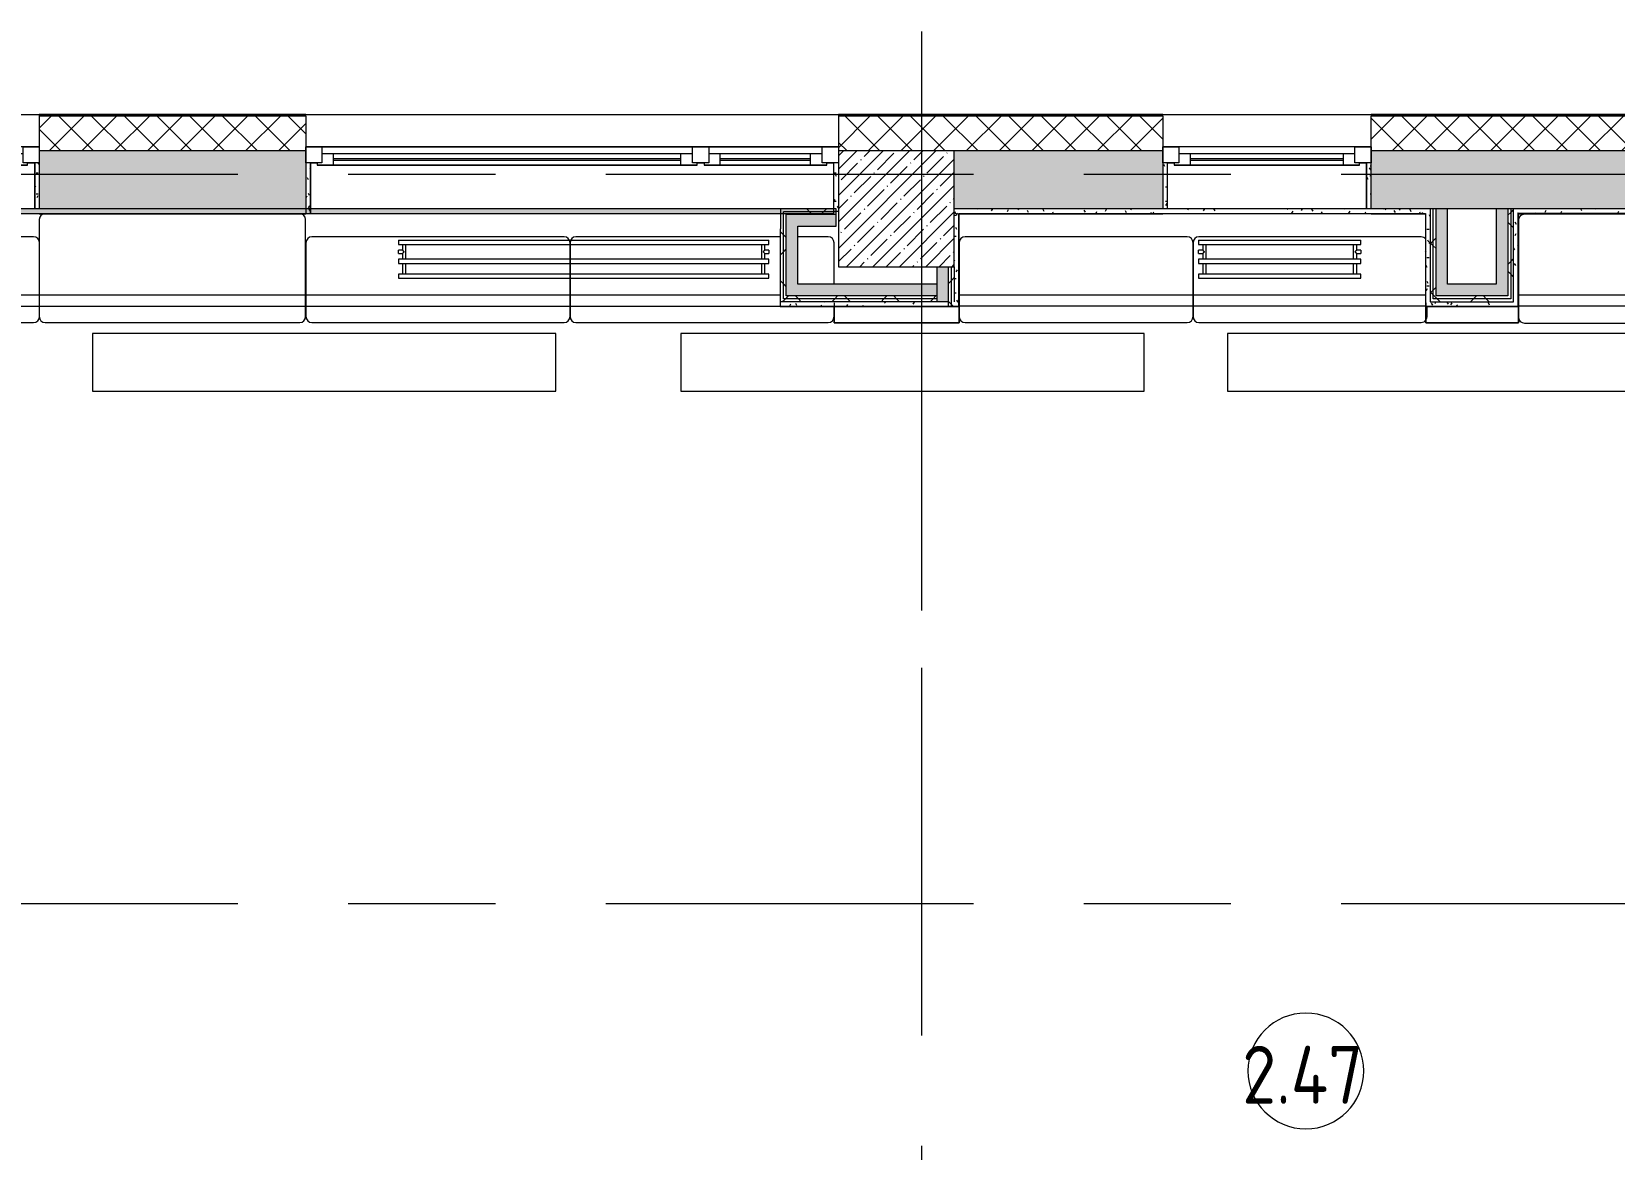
# Model space of a CAD drawing. Header units: millimetres. Extents: x 81609 to 272668, y -8553 to 29000.
# Drawn here: x 112117 to 118950, y 17088 to 21915 of the extents above; entities that cross this region are included whole.
import ezdxf

# ---------------------------------------------------------------- set-up
doc = ezdxf.new("R2010")
doc.units = ezdxf.units.MM
doc.linetypes.add('Осевая', pattern=[3175, 635, -476.25, 1587.5, -476.25])
for name, color, linetype, lineweight in [('A-AREA-IDEN', 7, 'Continuous', 9), ('A-GLAZ', 7, 'Continuous', 9), ('A-GLAZ-1', 7, 'Continuous', 13), ('A-WALL', 7, 'Continuous', 9), ('I-WALL', 7, 'Continuous', 9), ('M-EQPM', 7, 'Continuous', 9), ('S-COLS', 7, 'Continuous', 9), ('Оси', 7, 'Continuous', 9), ('Оси-2', 7, 'Осевая', 9)]:
    doc.layers.add(name, color=color, linetype=linetype, lineweight=lineweight)
for name, color, linetype, lineweight, true_color in [('A-WALL-1', 7, 'Continuous', 9, 0x3c3c3c), ('A-WALL-FNSH-1', 7, 'Continuous', 9, 0x3c3c3c), ('I-FURN-1', 7, 'Continuous', 9, 0xf0f0f0)]:
    doc.layers.add(name, color=color, linetype=linetype, lineweight=lineweight, true_color=true_color)
doc.styles.add('GOST Common_1', font='GOST_Common.ttf', dxfattribs={"width": 0.9, "height": 250})
pattern_1 = [(0, (0, 0), (121.92, 30.48), [10.058, -81.382, 10.058, -81.382, -487.68]), (0, (0, 0), (121.92, 30.48), [-182.88, 10.058, -172.822, 10.058, -81.382, -213.36]), (0, (0, 0), (121.92, 30.48), [-457.2, 10.058, -50.902, 10.058, -142.342]), (120, (45.72, 15.24), (-87.356454, 90.345817), [10.058, -81.382, 10.058, -81.382, -487.68]), (120, (45.72, 15.24), (-87.356454, 90.345817), [-182.88, 10.058, -172.822, 10.058, -81.382, -213.36]), (120, (45.72, 15.24), (-87.356454, 90.345817), [-457.2, 10.058, -50.902, 10.058, -142.342]), (240, (60.96, 76.2), (-34.563546, -120.825817), [10.058, -81.382, 10.058, -81.382, -487.68]), (240, (60.96, 76.2), (-34.563546, -120.825817), [-182.88, 10.058, -172.822, 10.058, -81.382, -213.36]), (240, (60.96, 76.2), (-34.563546, -120.825817), [-457.2, 10.058, -50.902, 10.058, -142.342])]
pattern_2 = [(45, (0, 0), (-106.06602, 106.06602), []), (135, (0, 0), (-106.06602, -106.06602), [])]

# ---------------------------------------------------------------- blocks, each defined once
blk = doc.blocks.new('120_Окно_СКБ_1Ст - 120_Окно_СКБ_1Ст 900х2500_h_ с форточкой-V1-План размещения напольных электротехнических лючков и розеток 2 этажа в осях 23-33')
at = {"layer": 'A-GLAZ'}
for p, q in [((450, -57), (-450, -57)), ((-429.6, -127), (-400, -127)), ((-330, -107), (330, -107)), ((330, -117), (-330, -117)), ((400, -127), (430.4, -127))]:
    blk.add_line(p, q, dxfattribs=at)
at = {"layer": 'A-GLAZ-1'}
for p, q in [((-450, -127), (-450, -57)), ((-450, -57), (-380, -57)), ((-380, -57), (-380, -127)), ((380, -127), (380, -57)), ((380, -57), (450, -57)), ((450, -57), (450, -127)), ((-380, -127), (-450, -127)), ((-380, -127), (-400, -127)), ((-400, -127), (-400, -137)), ((380, -87), (-380, -87)), ((-380, -87), (-380, -127)), ((-330, -137), (-330, -87)), ((330, -137), (330, -87)), ((380, -127), (380, -87)), ((450, -127), (380, -127)), ((400, -127), (380, -127)), ((400, -137), (400, -127)), ((-400, -137), (400, -137)), ((400, -137), (-400, -137))]:
    blk.add_line(p, q, dxfattribs=at)
blk = doc.blocks.new('120_Окно_СКБ_2Ст_Фрамуга сверху - 120_Окно_СКБ_2Ст_2300х2500_h_ ДОО-23103760-План размещения напольных электротехнических лючков и розеток 2 этажа в осях 23-33')
at = {"layer": 'A-GLAZ'}
for p, q in [((1150, -57), (-1150, -57)), ((-1080, -57), (1080, -57)), ((-1130, -127), (-1100, -127)), ((-1030, -107), (470, -107)), ((470, -117), (-1030, -117)), ((540, -127), (570, -127)), ((540, -127), (570, -127)), ((640, -107), (1030, -107)), ((1030, -117), (640, -117)), ((1100, -127), (1130, -127))]:
    blk.add_line(p, q, dxfattribs=at)
at = {"layer": 'A-GLAZ-1'}
for p, q in [((-1150, -127), (-1150, -57)), ((-1150, -57), (-1080, -57)), ((-1080, -57), (-1080, -127)), ((520, -127), (520, -57)), ((520, -57), (590, -57)), ((590, -57), (590, -127)), ((1080, -127), (1080, -57)), ((1080, -57), (1150, -57)), ((1150, -57), (1150, -127)), ((-1080, -127), (-1150, -127)), ((-1080, -127), (-1100, -127)), ((-1100, -127), (-1100, -137)), ((520, -87), (-1080, -87)), ((-1080, -87), (-1080, -127)), ((-1030, -137), (-1030, -87)), ((470, -137), (470, -87)), ((520, -127), (520, -87)), ((590, -127), (520, -127)), ((540, -127), (520, -127)), ((540, -137), (540, -127)), ((590, -127), (570, -127)), ((570, -127), (570, -137)), ((1080, -87), (590, -87)), ((590, -87), (590, -127)), ((640, -137), (640, -87)), ((1030, -137), (1030, -87)), ((1080, -127), (1080, -87)), ((1150, -127), (1080, -127)), ((1100, -127), (1080, -127)), ((1100, -137), (1100, -127)), ((-1100, -137), (540, -137)), ((540, -137), (-1100, -137)), ((570, -137), (1100, -137)), ((1100, -137), (570, -137))]:
    blk.add_line(p, q, dxfattribs=at)
blk = doc.blocks.new('120_Окно_СКБ_1Ст - 120_Окно_СКБ_1Ст 900х2500_h_ с форточкой-V8-План размещения напольных электротехнических лючков и розеток 2 этажа в осях 23-33')
at = {"layer": 'A-GLAZ'}
for p, q in [((450, -57), (-450, -57)), ((-430, -127), (-400, -127)), ((-330, -107), (330, -107)), ((330, -117), (-330, -117)), ((400, -127), (430, -127))]:
    blk.add_line(p, q, dxfattribs=at)
at = {"layer": 'A-GLAZ-1'}
for p, q in [((-450, -127), (-450, -57)), ((-450, -57), (-380, -57)), ((-380, -57), (-380, -127)), ((380, -127), (380, -57)), ((380, -57), (450, -57)), ((450, -57), (450, -127)), ((-380, -127), (-450, -127)), ((-380, -127), (-400, -127)), ((-400, -127), (-400, -137)), ((380, -87), (-380, -87)), ((-380, -87), (-380, -127)), ((-330, -137), (-330, -87)), ((330, -137), (330, -87)), ((380, -127), (380, -87)), ((450, -127), (380, -127)), ((400, -127), (380, -127)), ((400, -137), (400, -127)), ((-400, -137), (400, -137)), ((400, -137), (-400, -137))]:
    blk.add_line(p, q, dxfattribs=at)
blk = doc.blocks.new('BSC_Колонна _Прямоугольная - 500х500-23282985-План размещения напольных электротехнических лючков и розеток 2 этажа в осях 23-33')
at = {"layer": 'S-COLS'}
h = blk.add_hatch(dxfattribs=at)
h.set_pattern_fill('FP_31', color=256, style=0, pattern_type=2)
h.set_pattern_definition([(45, (-115850.45, -21150), (-57.024626, 57.024626), []), (45, (-115793.42, -21150), (-57.024626, 57.024626), [100.806, -20.161, 3.353, -16.808])])
h.paths.add_polyline_path([(-250, -250), (250, -250), (250, 250), (-250, 250)])
for p, q in [((250, 250), (-250, 250)), ((-250, 250), (-250, -250)), ((250, -250), (250, 250)), ((-250, -250), (250, -250))]:
    blk.add_line(p, q, dxfattribs=at)
blk = doc.blocks.new('Стол базовый прямоугольный - 5_7-26328560-План размещения напольных электротехнических лючков и розеток 2 этажа в осях 23-33')
at = {"layer": 'I-FURN-1'}
for p, q in [((1000, 125), (-1000, 125)), ((-1000, 125), (-1000, -125)), ((1000, -125), (1000, 125)), ((-1000, -125), (1000, -125))]:
    blk.add_line(p, q, dxfattribs=at)
blk = doc.blocks.new('radiator_prado_classic_z_tip_30_po exemplyaru - Classic Z Тип 30-300-31137165-План размещения напольных электротехнических лючков и розеток 2 этажа в осях 23-33')
at = {"layer": 'M-EQPM'}
for p, q in [((0, 228), (0, 210)), ((1600, 228), (0, 228)), ((0, 210), (1600, 210)), ((17.5, 210), (17.5, 164)), ((32.5, 164), (32.5, 210)), ((1567.5, 210), (1567.5, 164)), ((1582.5, 164), (1582.5, 210)), ((1600, 210), (1600, 228)), ((1600, 164), (0, 164)), ((0, 164), (0, 146)), ((0, 146), (1600, 146)), ((17.5, 146), (17.5, 121.5)), ((32.5, 82), (32.5, 146)), ((1567.5, 146), (1567.5, 82)), ((1582.5, 121.5), (1582.5, 146)), ((1600, 146), (1600, 164)), ((17.5, 121.5), (0, 121.5)), ((17.5, 121.5), (0, 121.5)), ((0, 121.5), (0, 121.2)), ((0, 106.5), (0, 121.5)), ((0, 121.2), (0, 121.2)), ((0, 106.8), (0, 106.5)), ((0, 106.8), (0, 106.8)), ((0, 106.5), (17.5, 106.5)), ((0, 106.5), (17.5, 106.5)), ((1600, 82), (0, 82)), ((0, 82), (0, 64)), ((17.5, 106.5), (17.5, 82)), ((1600, 121.5), (1582.5, 121.5)), ((1600, 121.5), (1582.5, 121.5)), ((1582.5, 82), (1582.5, 106.5)), ((1582.5, 106.5), (1600, 106.5)), ((1582.5, 106.5), (1600, 106.5)), ((1600, 121.5), (1600, 106.5)), ((1600, 121.2), (1600, 121.5)), ((1600, 121.5), (1600, 121.2)), ((1600, 121.2), (1600, 121.5)), ((1600, 106.5), (1600, 106.8)), ((1600, 106.8), (1600, 106.5)), ((1600, 106.5), (1600, 106.8)), ((1600, 64), (1600, 82)), ((1600, 64), (0, 64))]:
    blk.add_line(p, q, dxfattribs=at)
for points, knots in [([(25, 114), (24.5, 114.5), (23.6, 115.4), (22.4, 116.6), (21.6, 117.4), (21.1, 117.9), (20.8, 118.2), (20.5, 118.5), (20.2, 118.8), (19.8, 119.1), (19.6, 119.4), (19.3, 119.7), (19, 120), (18.7, 120.3), (18.5, 120.5), (18.3, 120.7), (18.1, 120.9), (17.9, 121.1), (17.8, 121.2), (17.7, 121.3), (17.5, 121.5), (17.5, 121.5), (17.5, 121.5)], [0, 0, 0, 0, 0.142857, 0.285714, 0.357143, 0.392857, 0.428571, 0.464286, 0.5, 0.535714, 0.571429, 0.607143, 0.642857, 0.678571, 0.714286, 0.75, 0.785714, 0.821429, 0.857143, 0.892857, 0.928571, 1, 1, 1, 1]), ([(17.5, 106.5), (17.5, 106.5), (17.5, 106.5), (17.7, 106.7), (17.8, 106.8), (17.9, 106.9), (18.1, 107.1), (18.3, 107.3), (18.5, 107.5), (18.7, 107.7), (19, 108), (19.3, 108.3), (19.6, 108.6), (19.8, 108.9), (20.3, 109.3), (20.7, 109.7), (21.1, 110.1), (21.6, 110.6), (22.4, 111.4), (23.6, 112.6), (24.5, 113.5), (25, 114)], [0, 0, 0, 0, 0.071429, 0.107143, 0.142857, 0.178571, 0.214286, 0.25, 0.285714, 0.321429, 0.357143, 0.392857, 0.428571, 0.464286, 0.5, 0.571429, 0.607143, 0.642857, 0.714286, 0.857143, 1, 1, 1, 1]), ([(1575, 114), (1575.5, 114.5), (1576.4, 115.4), (1577.6, 116.6), (1578.4, 117.4), (1578.9, 117.9), (1579.2, 118.2), (1579.5, 118.5), (1579.8, 118.8), (1580.1, 119.2), (1580.4, 119.4), (1580.7, 119.7), (1581, 120), (1581.3, 120.3), (1581.5, 120.5), (1581.7, 120.7), (1581.9, 120.9), (1582.1, 121.1), (1582.2, 121.2), (1582.3, 121.3), (1582.5, 121.5), (1582.5, 121.5), (1582.5, 121.5)], [0, 0, 0, 0, 0.142857, 0.285714, 0.357143, 0.392857, 0.428571, 0.464286, 0.5, 0.535714, 0.571429, 0.607143, 0.642857, 0.678571, 0.714286, 0.75, 0.785714, 0.821429, 0.857143, 0.892857, 0.928571, 1, 1, 1, 1]), ([(1582.5, 106.5), (1582.5, 106.5), (1582.5, 106.5), (1582.3, 106.7), (1582.2, 106.8), (1582.1, 106.9), (1581.9, 107.1), (1581.7, 107.3), (1581.5, 107.5), (1581.3, 107.7), (1581, 108), (1580.7, 108.3), (1580.4, 108.6), (1580.1, 108.8), (1579.7, 109.3), (1579.3, 109.7), (1578.9, 110.1), (1578.4, 110.6), (1577.6, 111.4), (1576.4, 112.6), (1575.5, 113.5), (1575, 114)], [0, 0, 0, 0, 0.071429, 0.107143, 0.142857, 0.178571, 0.214286, 0.25, 0.285714, 0.321429, 0.357143, 0.392857, 0.428571, 0.464286, 0.5, 0.571429, 0.607143, 0.642857, 0.714286, 0.857143, 1, 1, 1, 1])]:
    blk.add_open_spline(points, degree=3, knots=knots, dxfattribs=at)
blk = doc.blocks.new('radiator_prado_classic_z_tip_30_po exemplyaru - Classic Z Тип 30-300-31134001-План размещения напольных электротехнических лючков и розеток 2 этажа в осях 23-33')
at = {"layer": 'M-EQPM'}
for p, q in [((0, 228), (0, 210)), ((700, 228), (0, 228)), ((0, 210), (700, 210)), ((17.5, 210), (17.5, 164)), ((32.5, 164), (32.5, 210)), ((667.5, 210), (667.5, 164)), ((682.5, 164), (682.5, 210)), ((700, 210), (700, 228)), ((700, 164), (0, 164)), ((0, 164), (0, 146)), ((0, 146), (700, 146)), ((17.5, 146), (17.5, 121.5)), ((32.5, 82), (32.5, 146)), ((667.5, 146), (667.5, 82)), ((682.5, 121.5), (682.5, 146)), ((700, 146), (700, 164)), ((17.5, 121.5), (0, 121.5)), ((17.5, 121.5), (0, 121.5)), ((0, 121.5), (0, 121.2)), ((0, 106.5), (0, 121.5)), ((0, 121.2), (0, 121.2)), ((0, 106.8), (0, 106.5)), ((0, 106.8), (0, 106.8)), ((0, 106.5), (17.5, 106.5)), ((0, 106.5), (17.5, 106.5)), ((700, 82), (0, 82)), ((0, 82), (0, 64)), ((17.5, 106.5), (17.5, 82)), ((700, 121.5), (682.5, 121.5)), ((700, 121.5), (682.5, 121.5)), ((682.5, 82), (682.5, 106.5)), ((682.5, 106.5), (700, 106.5)), ((682.5, 106.5), (700, 106.5)), ((700, 121.5), (700, 106.5)), ((700, 121.2), (700, 121.5)), ((700, 121.5), (700, 121.2)), ((700, 121.2), (700, 121.5)), ((700, 106.5), (700, 106.8)), ((700, 106.8), (700, 106.5)), ((700, 106.5), (700, 106.8)), ((700, 64), (700, 82)), ((700, 64), (0, 64))]:
    blk.add_line(p, q, dxfattribs=at)
for points, knots in [([(25, 114), (24.5, 114.5), (23.6, 115.4), (22.4, 116.6), (21.6, 117.4), (21.1, 117.9), (20.8, 118.2), (20.5, 118.5), (20.2, 118.8), (19.8, 119.1), (19.6, 119.4), (19.3, 119.7), (19, 120), (18.7, 120.3), (18.5, 120.5), (18.3, 120.7), (18.1, 120.9), (17.9, 121.1), (17.8, 121.2), (17.7, 121.3), (17.5, 121.5), (17.5, 121.5), (17.5, 121.5)], [0, 0, 0, 0, 0.142857, 0.285714, 0.357143, 0.392857, 0.428571, 0.464286, 0.5, 0.535714, 0.571429, 0.607143, 0.642857, 0.678571, 0.714286, 0.75, 0.785714, 0.821429, 0.857143, 0.892857, 0.928571, 1, 1, 1, 1]), ([(17.5, 106.5), (17.5, 106.5), (17.5, 106.5), (17.7, 106.7), (17.8, 106.8), (17.9, 106.9), (18.1, 107.1), (18.3, 107.3), (18.5, 107.5), (18.7, 107.7), (19, 108), (19.3, 108.3), (19.6, 108.6), (19.8, 108.9), (20.3, 109.3), (20.7, 109.7), (21.1, 110.1), (21.6, 110.6), (22.4, 111.4), (23.6, 112.6), (24.5, 113.5), (25, 114)], [0, 0, 0, 0, 0.071429, 0.107143, 0.142857, 0.178571, 0.214286, 0.25, 0.285714, 0.321429, 0.357143, 0.392857, 0.428571, 0.464286, 0.5, 0.571429, 0.607143, 0.642857, 0.714286, 0.857143, 1, 1, 1, 1]), ([(675, 114), (675.5, 114.5), (676.4, 115.4), (677.6, 116.6), (678.4, 117.4), (678.9, 117.9), (679.2, 118.2), (679.5, 118.5), (679.8, 118.8), (680.1, 119.2), (680.4, 119.4), (680.7, 119.7), (681, 120), (681.3, 120.3), (681.5, 120.5), (681.7, 120.7), (681.9, 120.9), (682.1, 121.1), (682.2, 121.2), (682.3, 121.3), (682.5, 121.5), (682.5, 121.5), (682.5, 121.5)], [0, 0, 0, 0, 0.142857, 0.285714, 0.357143, 0.392857, 0.428571, 0.464286, 0.5, 0.535714, 0.571429, 0.607143, 0.642857, 0.678571, 0.714286, 0.75, 0.785714, 0.821429, 0.857143, 0.892857, 0.928571, 1, 1, 1, 1]), ([(682.5, 106.5), (682.5, 106.5), (682.5, 106.5), (682.3, 106.7), (682.2, 106.8), (682.1, 106.9), (681.9, 107.1), (681.7, 107.3), (681.5, 107.5), (681.3, 107.7), (681, 108), (680.7, 108.3), (680.4, 108.6), (680.1, 108.8), (679.7, 109.3), (679.3, 109.7), (678.9, 110.1), (678.4, 110.6), (677.6, 111.4), (676.4, 112.6), (675.5, 113.5), (675, 114)], [0, 0, 0, 0, 0.071429, 0.107143, 0.142857, 0.178571, 0.214286, 0.25, 0.285714, 0.321429, 0.357143, 0.392857, 0.428571, 0.464286, 0.5, 0.571429, 0.607143, 0.642857, 0.714286, 0.857143, 1, 1, 1, 1])]:
    blk.add_open_spline(points, degree=3, knots=knots, dxfattribs=at)
blk = doc.blocks.new('Мат 1100х400х800_h_ - 0965 x 1905mm - Twin-31181967-План размещения напольных электротехнических лючков и розеток 2 этажа в осях 23-33')
at = {"layer": 'I-FURN-1'}
for p, q in [((-458.7, 925.9), (-458.7, 506.7)), ((665.9, 951.3), (-433.3, 951.3)), ((691.3, 506.7), (691.3, 925.9)), ((-433.3, 481.3), (665.9, 481.3))]:
    blk.add_line(p, q, dxfattribs=at)
for centre, start, end in [((-433.3, 925.9), 90, 180), ((665.9, 925.9), 0, 90), ((-433.3, 506.7), 180, 270), ((665.9, 506.7), 270, 360)]:
    blk.add_arc(centre, 25.4, start, end, dxfattribs=at)
blk = doc.blocks.new('Мат 1080х300х800_h_ около окна - Т22-31188550-План размещения напольных электротехнических лючков и розеток 2 этажа в осях 23-33')
at = {"layer": 'I-FURN-1'}
for p, q in [((-458.7, 825.9), (-458.7, 551.3)), ((595.9, 851.3), (-433.3, 851.3)), ((621.3, 506.7), (621.3, 825.9)), ((-458.7, 551.3), (-458.7, 506.7)), ((-433.3, 481.3), (-389.2, 481.3)), ((-389.2, 481.3), (595.9, 481.3))]:
    blk.add_line(p, q, dxfattribs=at)
for centre, start, end in [((-433.3, 825.9), 90, 180), ((595.9, 825.9), 0, 90), ((-433.3, 506.7), 180, 270), ((595.9, 506.7), 270, 360)]:
    blk.add_arc(centre, 25.4, start, end, dxfattribs=at)
blk = doc.blocks.new('Мат 1140х300х800_h_ около окна - Т21-31189074-План размещения напольных электротехнических лючков и розеток 2 этажа в осях 23-33')
at = {"layer": 'I-FURN-1'}
for p, q in [((-458.7, 825.9), (-458.7, 506.7)), ((655.9, 851.3), (-433.3, 851.3)), ((681.3, 506.7), (681.3, 825.9)), ((-433.3, 481.3), (655.9, 481.3))]:
    blk.add_line(p, q, dxfattribs=at)
for centre, start, end in [((-433.3, 825.9), 90, 180), ((655.9, 825.9), 0, 90), ((-433.3, 506.7), 180, 270), ((655.9, 506.7), 270, 360)]:
    blk.add_arc(centre, 25.4, start, end, dxfattribs=at)
blk = doc.blocks.new('Мат 1140х300х800_h_ около окна - Т21-V186-План размещения напольных электротехнических лючков и розеток 2 этажа в осях 23-33')
at = {"layer": 'I-FURN-1'}
for p, q in [((-458.7, 825.9), (-458.7, 506.7)), ((450.3, 851.3), (-433.3, 851.3)), ((655.9, 851.3), (525.3, 851.3)), ((681.3, 646.3), (681.3, 825.9)), ((681.3, 506.7), (681.3, 550.3)), ((-433.3, 481.3), (655.9, 481.3))]:
    blk.add_line(p, q, dxfattribs=at)
for centre, start, end in [((-433.3, 825.9), 90, 180), ((655.9, 825.9), 0, 90), ((-433.3, 506.7), 180, 270), ((655.9, 506.7), 270, 360)]:
    blk.add_arc(centre, 25.4, start, end, dxfattribs=at)
blk = doc.blocks.new('Мат в спортивном зале - Т26-31224385-План размещения напольных электротехнических лючков и розеток 2 этажа в осях 23-33')
at = {"layer": 'I-FURN-1'}
for p, q in [((341.3, 925.9), (341.3, 906.7)), ((881.3, 909.3), (341.3, 909.3)), ((341.3, 909.3), (341.3, 839.3)), ((341.3, 839.3), (341.3, 909.3)), ((341.3, 909.3), (881.3, 909.3)), ((881.3, 906.7), (881.3, 925.9)), ((881.3, 839.3), (881.3, 909.3)), ((881.3, 909.3), (881.3, 839.3)), ((341.3, 839.3), (881.3, 839.3)), ((881.3, 839.3), (341.3, 839.3))]:
    blk.add_line(p, q, dxfattribs=at)
blk = doc.blocks.new('Мат в спортивном зале - Т27-31224388-План размещения напольных электротехнических лючков и розеток 2 этажа в осях 23-33')
at = {"layer": 'I-FURN-1'}
for p, q in [((481.3, 925.9), (481.3, 906.7)), ((881.3, 909.3), (481.3, 909.3)), ((481.3, 909.3), (481.3, 839.3)), ((481.3, 839.3), (481.3, 909.3)), ((481.3, 909.3), (881.3, 909.3)), ((881.3, 906.7), (881.3, 925.9)), ((881.3, 839.3), (881.3, 909.3)), ((881.3, 909.3), (881.3, 839.3)), ((481.3, 839.3), (881.3, 839.3)), ((881.3, 839.3), (481.3, 839.3))]:
    blk.add_line(p, q, dxfattribs=at)
blk = doc.blocks.new('Мат 1010х300х800_h_ около окна - Т22-31224863-План размещения напольных электротехнических лючков и розеток 2 этажа в осях 23-33')
at = {"layer": 'I-FURN-1'}
for p, q in [((-328.9, 825.9), (-328.9, 550.3)), ((655.7, 851.3), (-303.5, 851.3)), ((681.1, 506.7), (681.1, 825.9)), ((-328.9, 550.3), (-328.9, 506.7)), ((-303.5, 481.3), (655.7, 481.3))]:
    blk.add_line(p, q, dxfattribs=at)
for centre, start, end in [((-303.5, 825.9), 90, 180), ((655.7, 825.9), 0, 90), ((-303.5, 506.7), 180, 270), ((655.7, 506.7), 270, 360)]:
    blk.add_arc(centre, 25.4, start, end, dxfattribs=at)
blk = doc.blocks.new('Мат 1010х300х800_h_ около окна - Т22-V189-План размещения напольных электротехнических лючков и розеток 2 этажа в осях 23-33')
at = {"layer": 'I-FURN-1'}
for p, q in [((-328.9, 825.9), (-328.9, 506.7)), ((655.7, 851.3), (-303.5, 851.3)), ((681.1, 506.7), (681.1, 550.3)), ((-303.5, 481.3), (655.7, 481.3))]:
    blk.add_line(p, q, dxfattribs=at)
for centre, start, end in [((-303.5, 825.9), 90, 180), ((655.7, 825.9), 35.99429, 90), ((-303.5, 506.7), 180, 270), ((655.7, 506.7), 270, 329.75598), ((655.7, 506.7), 329.75598, 360)]:
    blk.add_arc(centre, 25.4, start, end, dxfattribs=at)
blk = doc.blocks.new('Мат 710х300х500_h_ около окна - 1372 x 1905mm - Double-31229207-План размещения напольных электротехнических лючков и розеток 2 этажа в осях 23-33')
at = {"layer": 'I-FURN-1'}
for p, q in [((-328.9, 925.9), (-328.9, 552.8)), ((355.7, 951.3), (-303.5, 951.3)), ((381.1, 506.7), (381.1, 925.9)), ((-328.9, 552.8), (-328.9, 506.7)), ((-303.5, 481.3), (355.7, 481.3))]:
    blk.add_line(p, q, dxfattribs=at)
for centre, start, end in [((-303.5, 925.9), 90, 180), ((355.7, 925.9), 360, 90), ((-303.5, 506.7), 180, 270), ((355.7, 506.7), 270, 360)]:
    blk.add_arc(centre, 25.4, start, end, dxfattribs=at)
blk = doc.blocks.new('Марка_Помещения - Номер-25198446-План размещения напольных электротехнических лючков и розеток 2 этажа в осях 23-33')
at = {"layer": 'A-AREA-IDEN'}
for start, end in [(360, 180), (180, 360)]:
    blk.add_arc((0, 0), 2.5, start, end, dxfattribs=at)

msp = doc.modelspace()

# ---------------------------------------------------------------- hatches: boundary and pattern name
at = {"layer": 'A-WALL'}
h = msp.add_hatch(dxfattribs=at)
h.set_pattern_fill('FP_1', color=256, style=0, pattern_type=2)
h.set_pattern_definition([(45, (0, 0), (-70.71068, 70.71068), []), (135, (0, 0), (-70.71068, -70.71068), [])])
h.paths.add_polyline_path([(125080, 21400), (125230, 21400), (125230, 21550), (120150.2, 21550), (120150.2, 21400), (124656.6, 21400)])
h.paths.add_polyline_path([(119250.2, 21400), (119250.2, 21550), (117900.4, 21550), (117900.4, 21400), (118831.7, 21400)])
h.paths.add_polyline_path([(117000.4, 21400), (117000.4, 21550), (115600.4, 21550), (115600.4, 21400), (116890.1, 21400)])
h.paths.add_polyline_path([(113300.4, 21400), (113300.4, 21550), (112150, 21550), (112150, 21400), (113006.9, 21400)])
h.paths.add_polyline_path([(111050, 21400), (111250, 21400), (111250, 21550), (109950.4, 21550), (109950.4, 21400), (110418, 21400)])
h.paths.add_polyline_path([(109050.4, 21400), (109050.4, 21550), (107750.4, 21550), (107750.4, 21400), (108476.4, 21400)])
h.paths.add_polyline_path([(106534.8, 21400), (106850.4, 21400), (106850.4, 21550), (105550.2, 21550), (105550.2, 21400), (106050, 21400)])
h.paths.add_polyline_path([(103250.2, 21400), (103250.2, 21550), (102050, 21550), (102050, 21400), (102651.5, 21400)])
h.paths.add_polyline_path([(100800, 21400), (101150, 21400), (101150, 21550), (96610, 21550), (96610, 21400), (100709.9, 21400)])
h.paths.add_polyline_path([(93310, 21400), (93310, 21550), (93060, 21550), (93060, 21400), (93267, 21400)])
at = {"layer": 'I-WALL'}
h = msp.add_hatch(dxfattribs=at)
h.set_pattern_fill('FP_2', color=256, style=0, pattern_type=2)
h.set_pattern_definition([(45, (0, 0), (-57.024626, 57.024626), []), (45, (57.025, 0), (-57.024626, 57.024626), [100.806, -20.161, 3.353, -16.808])])
h.paths.add_polyline_path([(121210, 21150), (121210, 21400), (120850, 21400), (120850, 21150)])
h.paths.add_polyline_path([(119250.2, 21150), (119250.2, 21400), (117900.4, 21400), (117900.4, 21150), (119155.3, 21150)])
h.paths.add_polyline_path([(117000.4, 21150), (117000.4, 21400), (116100.4, 21400), (116100.4, 21150), (116890.1, 21150)])
h.paths.add_polyline_path([(113300.4, 21150), (113300.4, 21400), (112150, 21400), (112150, 21150), (113006.9, 21150)])
h.paths.add_polyline_path([(111065.2, 21150), (111250, 21150), (111250, 21400), (111050, 21400), (111050, 21150)])
h.paths.add_polyline_path([(110094.4, 21150), (110350, 21150), (110350, 21400), (109950.4, 21400), (109950.4, 21150)])
h.paths.add_polyline_path([(109050.4, 21150), (109050.4, 21400), (107750.4, 21400), (107750.4, 21150), (108800, 21150)])
h.paths.add_polyline_path([(100560, 21150), (100580, 21150), (100580, 21400), (100560, 21400), (100560, 21262)])
h.paths.add_polyline_path([(106534.8, 21150), (106850.4, 21150), (106850.4, 21400), (106050, 21400), (106050, 21150)])
h.paths.add_polyline_path([(103250.2, 21150), (103250.2, 21400), (102050, 21400), (102050, 21150), (102651.5, 21150)])
h.paths.add_polyline_path([(101150, 21150), (101150, 21400), (100800, 21400), (100800, 21150), (101137.5, 21150)])
h = msp.add_hatch(dxfattribs=at)
h.set_pattern_fill('FP_41', color=256, style=0, pattern_type=2)
h.set_pattern_definition(pattern_1)
h.paths.add_polyline_path([(112150.4, 21150), (112150.4, 21348), (112130.4, 21348), (112130.4, 21150)])
h = msp.add_hatch(dxfattribs=at)
h.set_pattern_fill('FP_41', color=256, style=0, pattern_type=2)
h.set_pattern_definition(pattern_1)
h.paths.add_polyline_path([(113320.4, 21130), (113320.4, 21348), (113300.4, 21348), (113300.4, 21130)])
h = msp.add_hatch(dxfattribs=at)
h.set_pattern_fill('FP_41', color=256, style=0, pattern_type=2)
h.set_pattern_definition(pattern_1)
h.paths.add_polyline_path([(115595.7, 21140), (115600.4, 21140), (115600.4, 21348), (115580.4, 21348), (115580.4, 21140)])
h = msp.add_hatch(dxfattribs=at)
h.set_pattern_fill('FP_41', color=256, style=0, pattern_type=2)
h.set_pattern_definition(pattern_1)
h.paths.add_polyline_path([(117020.4, 21150), (117020.4, 21348), (117000.4, 21348), (117000.4, 21150)])
h = msp.add_hatch(dxfattribs=at)
h.set_pattern_fill('FP_41', color=256, style=0, pattern_type=2)
h.set_pattern_definition(pattern_1)
h.paths.add_polyline_path([(117900.4, 21150), (117900.4, 21348), (117880.4, 21348), (117880.4, 21150)])
h = msp.add_hatch(dxfattribs=at)
h.set_pattern_fill('FP_41', color=256, style=0, pattern_type=2)
h.set_pattern_definition(pattern_1)
h.paths.add_polyline_path([(115580.4, 21130), (115580.4, 21150), (111050, 21150), (111050, 21130), (115272.1, 21130)])
h = msp.add_hatch(dxfattribs=at)
h.set_pattern_fill('FP_42', color=256, style=0, pattern_type=2)
h.set_pattern_definition(pattern_2)
h.paths.add_polyline_path([(115350.4, 20749), (115362.9, 20749), (115362.9, 21150), (115350.4, 21150), (115350.4, 20870.8)])
h = msp.add_hatch(dxfattribs=at)
h.set_pattern_fill('FP_42', color=256, style=0, pattern_type=2)
h.set_pattern_definition(pattern_2)
h.paths.add_polyline_path([(115425.4, 21137.5), (115590.4, 21137.5), (115590.4, 21150), (115362.9, 21150), (115362.9, 21137.5), (115375.4, 21137.5)])
h = msp.add_hatch(dxfattribs=at)
h.set_pattern_fill('FP_42', color=256, style=0, pattern_type=2)
h.set_pattern_definition(pattern_2)
h.paths.add_polyline_path([(115362.9, 20761.5), (115375.4, 20761.5), (115375.4, 21137.5), (115362.9, 21137.5), (115362.9, 20870.8)])
h = msp.add_hatch(dxfattribs=at)
h.set_pattern_fill('FP_42', color=256, style=0, pattern_type=2)
h.set_pattern_definition(pattern_2)
h.paths.add_polyline_path([(115590.4, 21125), (115590.4, 21137.5), (115375.4, 21137.5), (115375.4, 21125), (115425.4, 21125)])
for points in [[(115375.4, 20774), (115425.4, 20774), (115425.4, 21125), (115375.4, 21125), (115375.4, 20870.8)], [(115590.4, 21075), (115590.4, 21125), (115425.4, 21125), (115425.4, 21075)], [(118180.5, 20774), (118230.5, 20774), (118230.5, 21150), (118180.5, 21150)], [(118490.5, 20824), (118490.5, 21150), (118440.5, 21150), (118440.5, 20824)], [(116075.4, 20749), (116075.4, 20900), (116025.4, 20900), (116025.4, 20749)], [(115425.4, 20774), (116025.4, 20774), (116025.4, 20824), (115425.4, 20824)], [(118490.5, 20774), (118490.5, 20824), (118230.5, 20824), (118230.5, 20774)]]:
    msp.add_hatch(color=256, dxfattribs=at).paths.add_polyline_path(points)
h = msp.add_hatch(dxfattribs=at)
h.set_pattern_fill('FP_41', color=256, style=0, pattern_type=2)
h.set_pattern_definition(pattern_1)
h.paths.add_polyline_path([(118135.5, 21130), (118155.5, 21130), (118155.5, 21150), (116100.4, 21150), (116100.4, 21130), (117860.9, 21130)])
h = msp.add_hatch(dxfattribs=at)
h.set_pattern_fill('FP_41', color=256, style=0, pattern_type=2)
h.set_pattern_definition(pattern_1)
h.paths.add_polyline_path([(116100.4, 20729), (116120.4, 20729), (116120.4, 21130), (116100.4, 21130), (116100.4, 20740.4)])
h = msp.add_hatch(dxfattribs=at)
h.set_pattern_fill('FP_41', color=256, style=0, pattern_type=2)
h.set_pattern_definition(pattern_1)
h.paths.add_polyline_path([(118155.5, 20729), (118155.5, 21130), (118135.5, 21130), (118135.5, 20729)])
h = msp.add_hatch(dxfattribs=at)
h.set_pattern_fill('FP_42', color=256, style=0, pattern_type=2)
h.set_pattern_definition(pattern_2)
h.paths.add_polyline_path([(118168, 20749), (118168, 21150), (118155.5, 21150), (118155.5, 20749)])
h = msp.add_hatch(dxfattribs=at)
h.set_pattern_fill('FP_42', color=256, style=0, pattern_type=2)
h.set_pattern_definition(pattern_2)
h.paths.add_polyline_path([(118180.5, 20761.5), (118180.5, 21150), (118168, 21150), (118168, 20761.5)])
h = msp.add_hatch(dxfattribs=at)
h.set_pattern_fill('FP_42', color=256, style=0, pattern_type=2)
h.set_pattern_definition(pattern_2)
h.paths.add_polyline_path([(118503, 20774), (118503, 21150), (118490.5, 21150), (118490.5, 20774)])
h = msp.add_hatch(dxfattribs=at)
h.set_pattern_fill('FP_42', color=256, style=0, pattern_type=2)
h.set_pattern_definition(pattern_2)
h.paths.add_polyline_path([(118515.5, 20761.5), (118515.5, 21150), (118503, 21150), (118503, 20761.5)])
h = msp.add_hatch(dxfattribs=at)
h.set_pattern_fill('FP_41', color=256, style=0, pattern_type=2)
h.set_pattern_definition(pattern_1)
h.paths.add_polyline_path([(120130.2, 21130), (120130.2, 21150), (118515.5, 21150), (118515.5, 21130), (120126.2, 21130)])
h = msp.add_hatch(dxfattribs=at)
h.set_pattern_fill('FP_41', color=256, style=0, pattern_type=2)
h.set_pattern_definition(pattern_1)
h.paths.add_polyline_path([(118535.5, 20749), (118535.5, 21130), (118515.5, 21130), (118515.5, 20749)])
h = msp.add_hatch(dxfattribs=at)
h.set_pattern_fill('FP_42', color=256, style=0, pattern_type=2)
h.set_pattern_definition(pattern_2)
h.paths.add_polyline_path([(116087.9, 20729), (116087.9, 20900), (116075.4, 20900), (116075.4, 20729)])
h = msp.add_hatch(dxfattribs=at)
h.set_pattern_fill('FP_42', color=256, style=0, pattern_type=2)
h.set_pattern_definition(pattern_2)
h.paths.add_polyline_path([(116087.9, 20729), (116100.4, 20729), (116100.4, 20900), (116087.9, 20900), (116087.9, 20740.4)])
h = msp.add_hatch(dxfattribs=at)
h.set_pattern_fill('FP_42', color=256, style=0, pattern_type=2)
h.set_pattern_definition(pattern_2)
h.paths.add_polyline_path([(115375.4, 20761.5), (116025.4, 20761.5), (116025.4, 20774), (115375.4, 20774)])
h = msp.add_hatch(dxfattribs=at)
h.set_pattern_fill('FP_42', color=256, style=0, pattern_type=2)
h.set_pattern_definition(pattern_2)
h.paths.add_polyline_path([(118503, 20761.5), (118503, 20774), (118180.5, 20774), (118180.5, 20761.5), (118230.5, 20761.5)])
h = msp.add_hatch(dxfattribs=at)
h.set_pattern_fill('FP_41', color=256, style=0, pattern_type=2)
h.set_pattern_definition(pattern_1)
h.paths.add_polyline_path([(115595.7, 20729), (116075.4, 20729), (116075.4, 20749), (115350.4, 20749), (115350.4, 20729)])
h = msp.add_hatch(dxfattribs=at)
h.set_pattern_fill('FP_42', color=256, style=0, pattern_type=2)
h.set_pattern_definition(pattern_2)
h.paths.add_polyline_path([(116025.4, 20749), (116025.4, 20761.5), (115362.9, 20761.5), (115362.9, 20749), (115595.7, 20749)])
h = msp.add_hatch(dxfattribs=at)
h.set_pattern_fill('FP_41', color=256, style=0, pattern_type=2)
h.set_pattern_definition(pattern_1)
h.paths.add_polyline_path([(118184.5, 20729), (118535.5, 20729), (118535.5, 20749), (118155.5, 20749), (118155.5, 20729)])
h = msp.add_hatch(dxfattribs=at)
h.set_pattern_fill('FP_42', color=256, style=0, pattern_type=2)
h.set_pattern_definition(pattern_2)
h.paths.add_polyline_path([(118184.5, 20749), (118515.5, 20749), (118515.5, 20761.5), (118168, 20761.5), (118168, 20749), (118180.5, 20749)])

# ---------------------------------------------------------------- linework, layer by layer
at = {"layer": 'A-WALL'}
for p, q in [((111250, 21558), (112150, 21558)), ((113300.4, 21553), (112150, 21553)), ((113300.4, 21550), (112150, 21550)), ((113300.4, 21558), (115600.4, 21558)), ((117000.4, 21553), (115600.4, 21553)), ((117000.4, 21550), (115600.4, 21550)), ((117000.4, 21558), (117900.4, 21558)), ((119250.2, 21553), (117900.4, 21553)), ((119250.2, 21550), (117900.4, 21550)), ((113300.4, 21400), (112150, 21400)), ((117000.4, 21400), (116100.4, 21400)), ((119250.2, 21400), (117900.4, 21400)), ((115362.9, 20761.5), (115362.9, 21137.5)), ((115590.4, 21137.5), (115362.9, 21137.5)), ((115375.4, 20774), (115375.4, 21125)), ((115590.4, 21125), (115375.4, 21125)), ((116120.4, 20729), (116120.4, 21130)), ((118168, 20761.5), (118168, 21150)), ((118180.5, 20774), (118180.5, 21150)), ((118490.5, 21150), (118490.5, 20774)), ((118503, 21150), (118503, 20761.5)), ((116075.4, 20729), (116075.4, 20900)), ((116087.9, 20729), (116087.9, 20900)), ((116025.4, 20774), (115375.4, 20774)), ((118490.5, 20774), (118180.5, 20774)), ((116025.4, 20761.5), (115362.9, 20761.5)), ((118503, 20761.5), (118168, 20761.5))]:
    msp.add_line(p, q, dxfattribs=at)
at = {"layer": 'A-WALL-1'}
for p, q in [((112150, 21550), (112150, 21150)), ((113300.4, 21550), (113300.4, 21130)), ((115600.4, 21550), (115600.4, 21400)), ((117000.4, 21550), (117000.4, 21150)), ((117900.4, 21150), (117900.4, 21550)), ((112150.4, 21348), (112130.4, 21348)), ((112130.4, 21348), (112130.4, 21150)), ((112150.4, 21150), (112150.4, 21348)), ((113320.4, 21348), (113300.4, 21348)), ((115600.4, 21348), (115580.4, 21348)), ((117020.4, 21348), (117000.4, 21348)), ((117020.4, 21150), (117020.4, 21348)), ((117900.4, 21348), (117880.4, 21348)), ((117880.4, 21348), (117880.4, 21150)), ((115590.4, 21150), (111250, 21150)), ((111250, 21130), (115580.4, 21130)), ((115350.4, 21150), (115350.4, 21063.5)), ((115580.4, 21130), (115580.4, 21140)), ((115580.4, 21140), (115600.4, 21140)), ((115590.4, 21075), (115590.4, 21150)), ((120129.2, 21150), (116100.4, 21150)), ((116120.4, 21130), (118135.5, 21130)), ((118135.5, 21130), (118135.5, 20729)), ((118155.5, 21150), (118155.5, 20749)), ((118230.5, 20824), (118230.5, 21150)), ((118440.5, 21150), (118440.5, 20824)), ((118515.5, 20749), (118515.5, 21150)), ((118535.5, 20729), (118535.5, 21130)), ((115425.4, 20824), (115425.4, 21075)), ((115425.4, 21075), (115590.4, 21075)), ((116025.4, 20900), (116025.4, 20749)), ((116100.4, 20900), (116100.4, 20749)), ((116025.4, 20824), (115425.4, 20824)), ((118440.5, 20824), (118230.5, 20824)), ((116075.4, 20749), (115350.4, 20749)), ((115350.4, 20729), (116120.4, 20729)), ((118135.5, 20729), (118535.5, 20729)), ((118155.5, 20749), (118515.5, 20749))]:
    msp.add_line(p, q, dxfattribs=at)
at = {"layer": 'A-WALL-FNSH-1'}
for p, q in [((113300.4, 21558), (112150, 21558)), ((112150, 21558), (112150, 21550)), ((113300.4, 21550), (113300.4, 21558)), ((117000.4, 21558), (115600.4, 21558)), ((115600.4, 21558), (115600.4, 21550)), ((117000.4, 21550), (117000.4, 21558)), ((119250.2, 21558), (117900.4, 21558)), ((117900.4, 21558), (117900.4, 21550)), ((112130.4, 21348), (112129.4, 21348)), ((112129.4, 21348), (112129.4, 21150)), ((113321.4, 21348), (113320.4, 21348)), ((113320.4, 21348), (113320.4, 21129)), ((113321.4, 21129), (113321.4, 21348)), ((115580.4, 21348), (115579.4, 21348)), ((115579.4, 21348), (115579.4, 21140)), ((115580.4, 21140), (115580.4, 21348)), ((117021.4, 21348), (117020.4, 21348)), ((117021.4, 21150), (117021.4, 21348)), ((117880.4, 21348), (117879.4, 21348)), ((117879.4, 21348), (117879.4, 21150)), ((112150, 21130), (112150, 21129)), ((112150, 21129), (113300.4, 21129)), ((113300.4, 21129), (113300.4, 21130)), ((115579.4, 21140), (115580.4, 21140)), ((116121.4, 20728), (116121.4, 21129)), ((116121.4, 21129), (117000.4, 21129)), ((117000.4, 21129), (117000.4, 21130)), ((117900.4, 21130), (117900.4, 21129)), ((117900.4, 21129), (118134.5, 21129)), ((118134.5, 21129), (118134.5, 20728)), ((119250.2, 21130), (118535.5, 21130)), ((118536.5, 21129), (119250.2, 21129)), ((118536.5, 20728), (118536.5, 21129)), ((115349.4, 21063.5), (115349.4, 20728)), ((115350.4, 21063.5), (115349.4, 21063.5)), ((115350.4, 20729), (115350.4, 21063.5)), ((115349.4, 20728), (116121.4, 20728)), ((118134.5, 20728), (118135.5, 20728)), ((118136.4, 20728), (118536.4, 20728))]:
    msp.add_line(p, q, dxfattribs=at)
at = {"layer": 'I-WALL'}
for p, q in [((112150, 21129), (111250, 21129)), ((115350.4, 21129), (113300.4, 21129)), ((117900.4, 21129), (117000.4, 21129)), ((111071, 20778), (115350.4, 20778)), ((116120.4, 20779), (118135.5, 20779)), ((118536.5, 20779), (120130.2, 20779)), ((115350.4, 20728), (111071, 20728)), ((118135.5, 20729), (116120.4, 20729)), ((120130.2, 20729), (118536.5, 20729))]:
    msp.add_line(p, q, dxfattribs=at)
at = {"layer": 'Оси'}
msp.add_line((115960, 19415.1), (115960, 21915.1), dxfattribs=at)
at = {"layer": 'Оси-2'}
for p, q in [((84909.3, 21300), (122580, 21300)), ((115960, 593.7), (115960, 19415.1)), ((84909.3, 18150), (122760, 18150))]:
    msp.add_line(p, q, dxfattribs=at)

# ---------------------------------------------------------------- block references
at = {"layer": 'A-AREA-IDEN', "xscale": 99.99999999999993, "yscale": 99.99999999999993, "zscale": 99.99999999999993}
msp.add_blockref('Марка_Помещения - Номер-25198446-План размещения напольных электротехнических лючков и розеток 2 этажа в осях 23-33', (117618.3, 17426.9), dxfattribs=at)
at = {"layer": 'A-GLAZ'}
for name, p in [('120_Окно_СКБ_1Ст - 120_Окно_СКБ_1Ст 900х2500_h_ с форточкой-V1-План размещения напольных электротехнических лючков и розеток 2 этажа в осях 23-33', (111700, 21475)), ('120_Окно_СКБ_2Ст_Фрамуга сверху - 120_Окно_СКБ_2Ст_2300х2500_h_ ДОО-23103760-План размещения напольных электротехнических лючков и розеток 2 этажа в осях 23-33', (114450.4, 21475)), ('120_Окно_СКБ_1Ст - 120_Окно_СКБ_1Ст 900х2500_h_ с форточкой-V8-План размещения напольных электротехнических лючков и розеток 2 этажа в осях 23-33', (117450.4, 21475))]:
    msp.add_blockref(name, p, dxfattribs=at)
at = {"layer": 'I-FURN-1'}
for name, p in [('Мат 1100х400х800_h_ - 0965 x 1905mm - Twin-31181967-План размещения напольных электротехнических лючков и розеток 2 этажа в осях 23-33', (112608.7, 20177.7)), ('Мат 710х300х500_h_ около окна - 1372 x 1905mm - Double-31229207-План размещения напольных электротехнических лючков и розеток 2 этажа в осях 23-33', (118865.4, 20175.2)), ('Мат 1080х300х800_h_ около окна - Т22-31188550-План размещения напольных электротехнических лючков и розеток 2 этажа в осях 23-33', (111529.7, 20177.7)), ('Мат 1140х300х800_h_ около окна - Т21-31189074-План размещения напольных электротехнических лючков и розеток 2 этажа в осях 23-33', (113760.2, 20177.7)), ('Мат 1140х300х800_h_ около окна - Т21-V186-План размещения напольных электротехнических лючков и розеток 2 этажа в осях 23-33', (114900.2, 20177.7)), ('Мат 1010х300х800_h_ около окна - Т22-31224863-План размещения напольных электротехнических лючков и розеток 2 этажа в осях 23-33', (116450.3, 20177.7)), ('Мат 1010х300х800_h_ около окна - Т22-V189-План размещения напольных электротехнических лючков и розеток 2 этажа в осях 23-33', (117460.3, 20177.7)), ('Мат в спортивном зале - Т26-31224385-План размещения напольных электротехнических лючков и розеток 2 этажа в осях 23-33', (115240.2, 19818.7)), ('Мат в спортивном зале - Т27-31224388-План размещения напольных электротехнических лючков и розеток 2 этажа в осях 23-33', (117655.2, 19818.7))]:
    msp.add_blockref(name, p, dxfattribs=at)
at = {"layer": 'I-FURN-1', "rotation": 180}
for p in [(113380.4, 20487), (115920.4, 20487), (118280.4, 20487)]:
    msp.add_blockref('Стол базовый прямоугольный - 5_7-26328560-План размещения напольных электротехнических лючков и розеток 2 этажа в осях 23-33', p, dxfattribs=at)
at = {"layer": 'M-EQPM', "rotation": 180}
for name, p in [('radiator_prado_classic_z_tip_30_po exemplyaru - Classic Z Тип 30-300-31137165-План размещения напольных электротехнических лючков и розеток 2 этажа в осях 23-33', (115300.4, 21078.3)), ('radiator_prado_classic_z_tip_30_po exemplyaru - Classic Z Тип 30-300-31134001-План размещения напольных электротехнических лючков и розеток 2 этажа в осях 23-33', (117855.4, 21078.3))]:
    msp.add_blockref(name, p, dxfattribs=at)
at = {"layer": 'S-COLS'}
msp.add_blockref('BSC_Колонна _Прямоугольная - 500х500-23282985-План размещения напольных электротехнических лючков и розеток 2 этажа в осях 23-33', (115850.4, 21150), dxfattribs=at)

# ---------------------------------------------------------------- texts
at = {"layer": 'A-AREA-IDEN', "insert": (117343.6, 17535.4), "char_height": 250, "width": 685.443, "attachment_point": 1, "style": 'GOST Common_1'}
msp.add_mtext('2.47', dxfattribs=at)

doc.saveas('drawing.dxf')
